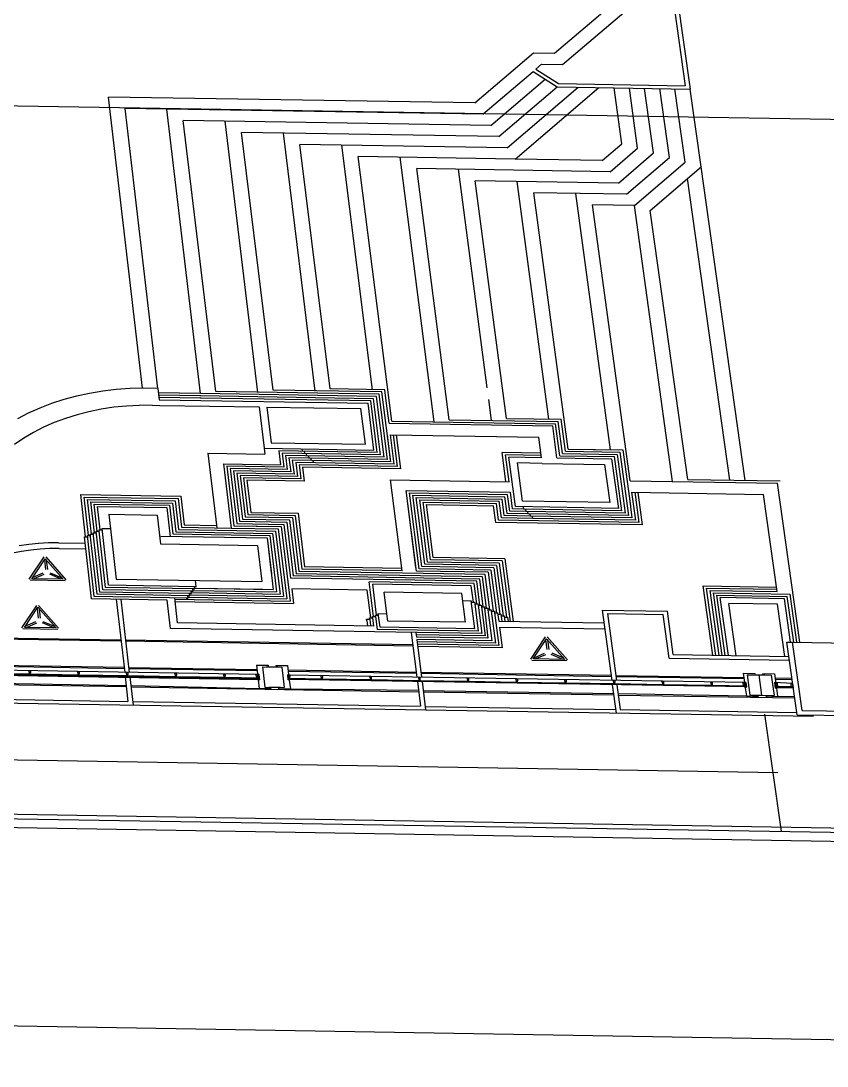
# Model space of a CAD drawing. Extents: x -68 to 264, y 51 to 115.
# Drawn here: x 102.49 to 126.6, y 52.39 to 83.66 of the extents above; entities that cross this region are included whole.
import ezdxf

# ---------------------------------------------------------------- set-up
doc = ezdxf.new("R2010")
doc.units = 0
doc.layers.get('0').update_dxf_attribs({"linetype": 'CONTINUOUS'})

msp = doc.modelspace()

# ---------------------------------------------------------------- linework, layer by layer
for p, q in [((118.446, 82.691), (120.802, 84.695)), ((118.687, 82.355), (121.327, 84.602)), ((121.952, 84.592), (122.356, 81.72)), ((122.088, 84.589), (122.506, 81.618)), ((116.062, 81.203), (117.824, 82.701)), ((117.824, 82.701), (118.446, 82.691)), ((117.888, 82.217), (118.062, 82.365)), ((118.062, 82.365), (118.687, 82.355)), ((116.303, 80.868), (117.805, 82.146)), ((117.805, 82.146), (118.53, 81.682)), ((117.888, 82.217), (118.57, 81.781)), ((116.544, 80.532), (118.167, 81.914)), ((116.786, 80.197), (118.53, 81.682)), ((117.028, 79.86), (119.153, 81.672)), ((117.27, 79.524), (119.776, 81.662)), ((118.53, 81.682), (122.506, 81.618)), ((118.57, 81.781), (122.356, 81.72)), ((120.461, 79.985), (120.231, 81.655)), ((120.935, 79.846), (120.686, 81.648)), ((121.41, 79.707), (121.141, 81.64)), ((121.884, 79.568), (121.596, 81.633)), ((122.359, 79.429), (122.051, 81.626)), ((122.834, 79.29), (122.506, 81.618)), ((106.128, 72.67), (105.114, 81.38)), ((116.062, 81.203), (105.114, 81.38)), ((98.428, 81.179), (161.552, 80.16)), ((106.587, 72.663), (105.606, 81.041)), ((116.303, 80.868), (105.606, 81.041)), ((107.866, 72.506), (106.854, 81.02)), ((108.317, 72.566), (107.347, 80.681)), ((116.544, 80.532), (107.347, 80.681)), ((109.579, 72.545), (108.596, 80.661)), ((110.03, 72.606), (109.09, 80.321)), ((116.786, 80.197), (109.09, 80.321)), ((111.292, 72.585), (110.339, 80.301)), ((111.743, 72.646), (110.835, 79.96)), ((117.028, 79.86), (110.835, 79.96)), ((113.006, 72.625), (112.085, 79.94)), ((119.873, 79.482), (120.461, 79.985)), ((120.116, 79.145), (120.935, 79.846)), ((113.583, 71.685), (112.581, 79.6)), ((117.27, 79.524), (112.581, 79.6)), ((114.847, 71.665), (113.832, 79.579)), ((119.873, 79.482), (117.27, 79.524)), ((120.36, 78.808), (121.41, 79.707)), ((120.604, 78.47), (121.884, 79.568)), ((120.837, 78.133), (122.359, 79.429)), ((115.298, 71.725), (114.329, 79.239)), ((120.116, 79.145), (114.329, 79.239)), ((116.435, 72.676), (115.58, 79.218)), ((121.312, 77.983), (122.834, 79.29)), ((124.154, 69.91), (122.834, 79.29)), ((117.013, 71.765), (116.079, 78.877)), ((120.36, 78.808), (116.079, 78.877)), ((118.277, 71.745), (117.331, 78.857)), ((123.693, 69.918), (122.429, 78.942)), ((118.855, 70.85), (117.831, 78.515)), ((120.604, 78.47), (117.831, 78.515)), ((120.121, 70.829), (119.083, 78.495)), ((120.707, 69.899), (119.584, 78.153)), ((120.837, 78.133), (119.584, 78.153)), ((121.974, 69.878), (120.837, 78.133)), ((122.439, 69.938), (121.312, 77.983)), ((104.939, 72.582), (104.542, 72.515)), ((105.344, 72.63), (104.939, 72.582)), ((105.754, 72.659), (105.344, 72.63)), ((106.169, 72.67), (105.754, 72.659)), ((106.587, 72.663), (106.169, 72.67)), ((106.587, 72.663), (106.627, 72.326)), ((113.205, 72.486), (108.317, 72.566)), ((113.289, 72.556), (110.03, 72.606)), ((113.372, 72.619), (111.743, 72.646)), ((113.552, 70.468), (113.289, 72.556)), ((113.424, 72.215), (113.372, 72.619)), ((103.774, 72.328), (103.407, 72.208)), ((104.153, 72.43), (103.774, 72.328)), ((104.542, 72.515), (104.153, 72.43)), ((107.866, 72.506), (106.603, 72.526)), ((107.872, 72.438), (106.611, 72.458)), ((107.88, 72.37), (106.619, 72.39)), ((106.627, 72.326), (112.871, 72.224)), ((113.038, 72.353), (107.841, 72.438)), ((112.955, 72.287), (107.849, 72.37)), ((113.122, 72.42), (107.866, 72.506)), ((113.148, 70.748), (112.955, 72.287)), ((113.249, 70.678), (113.038, 72.353)), ((113.35, 70.608), (113.122, 72.42)), ((113.451, 70.538), (113.205, 72.486)), ((116.562, 71.705), (116.48, 72.332)), ((103.053, 72.071), (102.712, 71.918)), ((103.407, 72.208), (103.053, 72.071)), ((104.525, 71.966), (104.169, 71.874)), ((104.891, 72.04), (104.525, 71.966)), ((105.265, 72.097), (104.891, 72.04)), ((105.646, 72.136), (105.265, 72.097)), ((106.031, 72.156), (105.646, 72.136)), ((106.421, 72.159), (106.031, 72.156)), ((106.421, 72.159), (106.646, 72.155)), ((106.646, 72.155), (109.619, 72.107)), ((109.619, 72.107), (109.769, 70.871)), ((109.85, 72.103), (109.979, 71.038)), ((109.85, 72.103), (112.661, 72.057)), ((112.795, 70.992), (112.661, 72.057)), ((113.047, 70.817), (112.871, 72.224)), ((113.499, 71.619), (113.424, 72.215)), ((102.712, 71.918), (102.387, 71.749)), ((103.489, 71.64), (103.169, 71.499)), ((103.823, 71.766), (103.489, 71.64)), ((104.169, 71.874), (103.823, 71.766)), ((113.499, 71.619), (118.395, 71.539)), ((113.583, 71.685), (118.478, 71.605)), ((115.298, 71.725), (118.561, 71.672)), ((117.013, 71.765), (118.644, 71.739)), ((118.689, 70.717), (118.561, 71.672)), ((118.772, 70.783), (118.644, 71.739)), ((102.864, 71.342), (102.575, 71.17)), ((103.169, 71.499), (102.864, 71.342)), ((118.522, 70.583), (118.395, 71.539)), ((118.605, 70.65), (118.478, 71.605)), ((102.575, 71.17), (102.303, 70.983)), ((109.979, 71.038), (112.795, 70.992)), ((113.546, 70.519), (113.45, 71.279)), ((113.552, 70.468), (113.462, 71.185)), ((113.542, 71.278), (117.979, 71.205)), ((113.653, 70.398), (113.542, 71.278)), ((113.754, 70.328), (113.634, 71.276)), ((113.855, 70.258), (113.727, 71.275)), ((118.06, 70.59), (117.979, 71.205)), ((108.081, 70.728), (109.79, 70.7)), ((108.081, 70.728), (108.347, 68.492)), ((109.769, 70.871), (109.79, 70.7)), ((109.769, 70.871), (113.047, 70.817)), ((110.204, 70.796), (110.255, 70.377)), ((113.148, 70.748), (110.204, 70.796)), ((110.305, 70.726), (110.356, 70.307)), ((113.249, 70.678), (110.305, 70.726)), ((110.892, 70.853), (110.9, 70.784)), ((110.958, 70.783), (110.967, 70.715)), ((111.024, 70.714), (111.033, 70.646)), ((116.996, 69.874), (116.881, 70.746)), ((118.042, 70.727), (116.881, 70.746)), ((117.088, 69.872), (116.983, 70.676)), ((118.051, 70.659), (116.983, 70.676)), ((118.689, 70.717), (120.323, 70.69)), ((118.772, 70.783), (120.406, 70.757)), ((118.855, 70.85), (120.489, 70.823)), ((118.855, 70.85), (120.373, 70.825)), ((120.323, 70.69), (120.561, 68.934)), ((120.406, 70.757), (120.663, 68.864)), ((120.489, 70.823), (120.717, 69.146)), ((108.546, 70.405), (110.255, 70.377)), ((108.546, 70.405), (108.775, 68.485)), ((110.406, 70.656), (110.457, 70.237)), ((113.35, 70.608), (110.406, 70.656)), ((110.506, 70.586), (110.558, 70.167)), ((113.451, 70.538), (110.506, 70.586)), ((110.607, 70.516), (110.658, 70.097)), ((113.552, 70.468), (110.607, 70.516)), ((110.708, 70.446), (110.759, 70.027)), ((113.653, 70.398), (110.708, 70.446)), ((110.809, 70.376), (110.86, 69.957)), ((113.754, 70.328), (110.809, 70.376)), ((111.09, 70.645), (111.099, 70.576)), ((111.157, 70.576), (111.165, 70.507)), ((111.223, 70.506), (111.231, 70.438)), ((118.06, 70.59), (117.084, 70.606)), ((117.278, 69.125), (117.084, 70.606)), ((118.083, 70.42), (117.338, 70.432)), ((117.487, 69.293), (117.338, 70.432)), ((118.083, 70.42), (119.948, 70.389)), ((118.522, 70.583), (120.156, 70.556)), ((118.605, 70.65), (120.239, 70.623)), ((119.948, 70.389), (120.102, 69.25)), ((120.156, 70.556), (120.357, 69.075)), ((120.459, 69.005), (120.239, 70.623)), ((110.356, 70.307), (108.646, 70.335)), ((108.646, 70.335), (108.86, 68.552)), ((110.457, 70.237), (108.747, 70.265)), ((108.747, 70.265), (108.944, 68.619)), ((110.558, 70.167), (108.848, 70.195)), ((108.848, 70.195), (109.028, 68.687)), ((110.658, 70.097), (108.948, 70.125)), ((108.948, 70.125), (109.113, 68.754)), ((110.759, 70.027), (109.049, 70.055)), ((109.049, 70.055), (109.197, 68.821)), ((113.855, 70.258), (110.909, 70.307)), ((110.909, 70.307), (110.961, 69.887)), ((110.86, 69.957), (109.15, 69.985)), ((109.15, 69.985), (109.281, 68.888)), ((110.961, 69.887), (109.25, 69.915)), ((109.25, 69.915), (109.366, 68.955)), ((113.544, 69.93), (117.088, 69.872)), ((113.888, 67.205), (113.544, 69.93)), ((120.707, 69.899), (125.112, 69.826)), ((122.439, 69.938), (125.195, 69.893)), ((125.788, 65.069), (125.112, 69.826)), ((104.282, 69.484), (107.276, 69.435)), ((104.425, 68.222), (104.282, 69.484)), ((107.276, 69.435), (107.377, 68.577)), ((114.012, 69.607), (117.13, 69.555)), ((114.317, 67.198), (114.012, 69.607)), ((114.304, 67.301), (114.012, 69.607)), ((114.113, 69.536), (117.046, 69.488)), ((114.401, 67.265), (114.113, 69.536)), ((114.214, 69.466), (116.963, 69.421)), ((114.485, 67.333), (114.214, 69.466)), ((117.028, 68.924), (116.963, 69.421)), ((117.111, 68.991), (117.046, 69.488)), ((117.195, 69.058), (117.13, 69.555)), ((120.676, 69.446), (120.765, 68.794)), ((120.753, 69.556), (124.698, 69.491)), ((120.753, 69.556), (120.866, 68.724)), ((120.846, 69.554), (120.968, 68.654)), ((120.938, 69.553), (121.07, 68.583)), ((125.109, 66.583), (124.698, 69.491)), ((104.382, 69.414), (107.192, 69.368)), ((104.512, 68.263), (104.382, 69.414)), ((104.6, 68.305), (104.482, 69.344)), ((104.482, 69.344), (107.107, 69.301)), ((104.688, 68.346), (104.582, 69.274)), ((104.582, 69.274), (107.023, 69.234)), ((104.776, 68.388), (104.683, 69.203)), ((104.683, 69.203), (106.938, 69.166)), ((104.863, 68.429), (104.783, 69.133)), ((104.783, 69.133), (106.854, 69.099)), ((106.938, 69.166), (107.039, 68.308)), ((107.023, 69.234), (107.124, 68.375)), ((107.107, 69.301), (107.208, 68.442)), ((107.192, 69.368), (107.293, 68.509)), ((114.316, 69.396), (116.879, 69.354)), ((114.569, 67.4), (114.316, 69.396)), ((114.417, 69.326), (116.795, 69.287)), ((114.653, 67.468), (114.417, 69.326)), ((114.518, 69.256), (116.712, 69.22)), ((114.737, 67.535), (114.518, 69.256)), ((114.821, 67.603), (114.619, 69.186)), ((114.619, 69.186), (116.628, 69.153)), ((116.693, 68.655), (116.628, 69.153)), ((116.777, 68.722), (116.712, 69.22)), ((116.86, 68.79), (116.795, 69.287)), ((116.944, 68.857), (116.879, 69.354)), ((120.357, 69.075), (117.278, 69.125)), ((120.102, 69.25), (117.487, 69.293)), ((117.51, 69.121), (117.519, 69.053)), ((105.122, 68.896), (105.344, 66.96)), ((105.122, 68.896), (106.569, 68.873)), ((106.569, 68.873), (106.669, 68.013)), ((106.854, 69.099), (106.956, 68.222)), ((109.197, 68.821), (110.609, 68.798)), ((109.281, 68.888), (110.694, 68.865)), ((109.366, 68.955), (110.778, 68.932)), ((110.609, 68.798), (110.806, 67.187)), ((110.694, 68.865), (110.89, 67.254)), ((110.778, 68.932), (110.975, 67.322)), ((117.72, 68.844), (116.944, 68.857)), ((117.653, 68.914), (117.028, 68.924)), ((117.586, 68.983), (117.111, 68.991)), ((117.519, 69.053), (117.195, 69.058)), ((120.459, 69.005), (117.519, 69.053)), ((117.577, 69.052), (117.586, 68.983)), ((120.561, 68.934), (117.586, 68.983)), ((117.644, 68.982), (117.653, 68.914)), ((120.663, 68.864), (117.653, 68.914)), ((117.711, 68.913), (117.72, 68.844)), ((120.765, 68.794), (117.72, 68.844)), ((117.777, 68.843), (117.787, 68.774)), ((107.293, 68.509), (108.775, 68.485)), ((107.377, 68.577), (108.338, 68.561)), ((108.775, 68.485), (110.188, 68.462)), ((108.86, 68.552), (110.272, 68.529)), ((108.86, 68.552), (110.18, 68.531)), ((108.944, 68.619), (110.357, 68.596)), ((109.028, 68.687), (110.441, 68.663)), ((109.113, 68.754), (110.525, 68.731)), ((110.272, 68.529), (110.543, 66.297)), ((110.357, 68.596), (110.553, 66.984)), ((110.441, 68.663), (110.637, 67.052)), ((110.525, 68.731), (110.721, 67.119)), ((121.07, 68.583), (116.693, 68.655)), ((120.968, 68.654), (116.777, 68.722)), ((117.787, 68.774), (116.86, 68.79)), ((120.866, 68.724), (117.787, 68.774)), ((104.395, 68.179), (104.39, 68.222)), ((104.39, 68.222), (104.483, 68.221)), ((104.6, 66.369), (104.39, 68.222)), ((104.483, 68.221), (104.478, 68.264)), ((104.478, 68.264), (104.57, 68.262)), ((104.685, 66.436), (104.478, 68.264)), ((104.57, 68.262), (104.565, 68.305)), ((104.565, 68.305), (104.658, 68.304)), ((104.77, 66.504), (104.565, 68.305)), ((104.658, 68.304), (104.653, 68.347)), ((104.653, 68.347), (104.746, 68.345)), ((104.855, 66.571), (104.653, 68.347)), ((104.746, 68.345), (104.741, 68.388)), ((104.741, 68.388), (104.834, 68.387)), ((104.94, 66.639), (104.741, 68.388)), ((104.834, 68.387), (104.829, 68.43)), ((104.829, 68.43), (104.921, 68.428)), ((105.025, 66.707), (104.834, 68.387)), ((104.921, 68.428), (104.916, 68.471)), ((104.916, 68.471), (105.171, 68.467)), ((105.11, 66.774), (104.916, 68.471)), ((106.677, 68.245), (109.851, 68.193)), ((107.039, 68.308), (109.935, 68.26)), ((107.124, 68.375), (110.019, 68.327)), ((107.208, 68.442), (110.104, 68.395)), ((109.851, 68.193), (109.978, 67.142)), ((109.851, 68.193), (109.981, 67.116)), ((109.851, 68.193), (110.037, 66.65)), ((109.935, 68.26), (110.138, 66.579)), ((110.019, 68.327), (110.24, 66.509)), ((110.104, 68.395), (110.341, 66.438)), ((110.188, 68.462), (110.442, 66.367)), ((102.723, 67.997), (102.435, 67.953)), ((103.015, 68.027), (102.723, 67.997)), ((103.312, 68.044), (103.015, 68.027)), ((103.346, 67.872), (103.064, 67.856)), ((103.612, 68.046), (103.312, 68.044)), ((103.631, 67.874), (103.346, 67.872)), ((103.612, 68.046), (104.411, 68.033)), ((103.631, 67.874), (104.431, 67.86)), ((106.669, 68.013), (109.566, 67.966)), ((109.566, 67.966), (109.695, 66.888)), ((102.511, 67.785), (102.243, 67.73)), ((102.785, 67.827), (102.511, 67.785)), ((102.739, 66.958), (103.187, 67.622)), ((103.064, 67.856), (102.785, 67.827)), ((102.814, 66.968), (103.218, 67.567)), ((103.218, 67.567), (103.757, 66.952)), ((103.237, 67.621), (103.834, 66.94)), ((116.966, 67.567), (114.821, 67.603)), ((116.966, 67.567), (117.211, 65.689)), ((103.193, 67.53), (103.225, 67.246)), ((103.251, 67.529), (103.283, 67.245)), ((113.888, 67.205), (110.89, 67.254)), ((113.879, 67.274), (110.975, 67.322)), ((116.547, 67.23), (114.401, 67.265)), ((116.631, 67.298), (114.485, 67.333)), ((116.714, 67.365), (114.569, 67.4)), ((116.798, 67.433), (114.653, 67.468)), ((116.882, 67.5), (114.737, 67.535)), ((116.631, 67.298), (116.811, 65.907)), ((116.714, 67.365), (116.91, 65.862)), ((116.798, 67.433), (117.009, 65.817)), ((116.882, 67.5), (117.118, 65.691)), ((103.813, 66.908), (102.768, 66.925)), ((103.757, 66.952), (102.814, 66.968)), ((102.839, 67.005), (103.154, 67.141)), ((102.872, 66.967), (103.187, 67.103)), ((103.699, 66.953), (103.352, 67.101)), ((103.724, 66.99), (103.377, 67.138)), ((105.344, 66.96), (109.695, 66.888)), ((107.733, 66.731), (107.711, 66.921)), ((116.127, 66.893), (110.553, 66.984)), ((116.211, 66.96), (110.637, 67.052)), ((116.295, 67.028), (110.721, 67.119)), ((116.379, 67.095), (110.806, 67.187)), ((116.463, 67.163), (114.317, 67.198)), ((116.318, 66.131), (116.211, 66.96)), ((116.417, 66.086), (116.295, 67.028)), ((116.516, 66.041), (116.379, 67.095)), ((116.463, 67.163), (116.614, 65.996)), ((116.547, 67.23), (116.713, 65.952)), ((107.645, 66.594), (104.94, 66.639)), ((107.695, 66.663), (105.025, 66.707)), ((107.733, 66.731), (105.11, 66.774)), ((107.645, 66.594), (107.637, 66.664)), ((107.637, 66.664), (107.695, 66.663)), ((107.642, 66.62), (110.138, 66.579)), ((107.695, 66.663), (107.687, 66.732)), ((107.687, 66.732), (107.733, 66.731)), ((107.692, 66.688), (110.037, 66.65)), ((107.692, 66.688), (109.724, 66.655)), ((110.591, 66.665), (110.645, 66.226)), ((112.848, 66.628), (110.591, 66.665)), ((112.951, 65.798), (112.848, 66.628)), ((116.043, 66.825), (112.909, 66.877)), ((113.039, 65.839), (112.909, 66.877)), ((115.959, 66.758), (113.011, 66.806)), ((113.126, 65.881), (113.011, 66.806)), ((116.023, 66.265), (115.959, 66.758)), ((116.121, 66.22), (116.043, 66.825)), ((116.22, 66.176), (116.127, 66.893)), ((122.895, 66.757), (125.09, 66.721)), ((123.183, 64.679), (122.895, 66.757)), ((122.997, 66.687), (125.099, 66.652)), ((123.276, 64.677), (122.997, 66.687)), ((123.1, 66.616), (125.109, 66.583)), ((123.369, 64.676), (123.1, 66.616)), ((106.865, 66.331), (104.6, 66.369)), ((107.495, 66.39), (104.685, 66.436)), ((107.545, 66.458), (104.77, 66.504)), ((107.595, 66.526), (104.855, 66.571)), ((105.343, 66.356), (105.594, 64.167)), ((105.483, 66.354), (105.733, 64.165)), ((106.964, 65.481), (106.865, 66.331)), ((107.176, 65.651), (107.089, 66.397)), ((107.094, 66.353), (110.543, 66.297)), ((107.437, 66.391), (107.495, 66.39)), ((107.495, 66.39), (107.487, 66.459)), ((107.487, 66.459), (107.545, 66.458)), ((107.492, 66.416), (110.442, 66.367)), ((107.545, 66.458), (107.537, 66.527)), ((107.537, 66.527), (107.595, 66.526)), ((107.542, 66.484), (110.341, 66.438)), ((107.595, 66.526), (107.587, 66.595)), ((107.587, 66.595), (107.645, 66.594)), ((107.592, 66.552), (110.24, 66.509)), ((115.676, 66.53), (113.353, 66.568)), ((113.435, 65.919), (113.353, 66.568)), ((115.787, 65.665), (115.676, 66.53)), ((115.704, 66.314), (115.959, 66.309)), ((116.067, 65.47), (115.959, 66.309)), ((115.959, 66.309), (115.965, 66.266)), ((123.202, 66.545), (125.491, 66.508)), ((123.462, 64.674), (123.202, 66.545)), ((123.305, 66.475), (125.407, 66.44)), ((123.555, 64.673), (123.305, 66.475)), ((125.324, 66.372), (123.407, 66.404)), ((123.648, 64.671), (123.407, 66.404)), ((125.508, 65.074), (125.324, 66.372)), ((125.601, 65.072), (125.407, 66.44)), ((125.695, 65.07), (125.491, 66.508)), ((102.521, 65.503), (102.97, 66.169)), ((102.596, 65.512), (103.001, 66.115)), ((102.976, 66.077), (103.007, 65.792)), ((103.001, 66.115), (103.541, 65.497)), ((103.02, 66.168), (103.618, 65.485)), ((103.034, 66.077), (103.066, 65.791)), ((107.102, 66.284), (110.645, 66.226)), ((115.965, 66.266), (116.058, 66.265)), ((116.058, 66.265), (116.063, 66.221)), ((116.063, 66.221), (116.169, 65.399)), ((116.063, 66.221), (116.156, 66.22)), ((116.156, 66.22), (116.162, 66.177)), ((116.162, 66.177), (116.271, 65.328)), ((116.162, 66.177), (116.255, 66.175)), ((116.255, 66.175), (116.26, 66.132)), ((116.26, 66.132), (116.373, 65.257)), ((116.26, 66.132), (116.353, 66.13)), ((116.353, 66.13), (116.359, 66.087)), ((116.359, 66.087), (116.457, 65.187)), ((116.359, 66.087), (116.452, 66.085)), ((116.452, 66.085), (116.457, 66.042)), ((116.457, 66.042), (116.55, 66.041)), ((116.457, 66.042), (116.578, 65.115)), ((116.55, 66.041), (116.556, 65.997)), ((116.556, 65.997), (116.649, 65.996)), ((116.556, 65.997), (116.68, 65.044)), ((116.649, 65.996), (116.655, 65.953)), ((119.876, 66.031), (120.158, 63.927)), ((119.876, 66.031), (121.823, 65.999)), ((122.001, 64.698), (121.823, 65.999)), ((125.116, 66.203), (123.664, 66.227)), ((123.881, 64.667), (123.664, 66.227)), ((125.337, 64.643), (125.116, 66.203)), ((102.62, 65.549), (102.936, 65.687)), ((103.508, 65.535), (103.16, 65.683)), ((112.834, 65.713), (112.829, 65.756)), ((112.829, 65.756), (112.922, 65.755)), ((112.834, 65.713), (112.853, 65.557)), ((112.922, 65.755), (112.916, 65.798)), ((112.916, 65.798), (113.009, 65.797)), ((112.922, 65.755), (112.946, 65.556)), ((113.009, 65.797), (113.004, 65.84)), ((113.004, 65.84), (113.097, 65.838)), ((113.009, 65.797), (113.039, 65.554)), ((113.097, 65.838), (113.091, 65.882)), ((113.091, 65.882), (113.184, 65.88)), ((113.097, 65.838), (113.145, 65.449)), ((113.184, 65.88), (113.179, 65.924)), ((113.23, 65.517), (113.179, 65.924)), ((113.179, 65.924), (113.435, 65.919)), ((113.462, 65.703), (113.435, 65.919)), ((115.787, 65.665), (113.462, 65.703)), ((116.655, 65.953), (116.748, 65.951)), ((116.655, 65.953), (116.782, 64.973)), ((116.748, 65.951), (116.753, 65.908)), ((116.748, 65.951), (116.781, 65.696)), ((116.753, 65.908), (116.846, 65.906)), ((116.781, 65.696), (119.928, 65.645)), ((116.846, 65.906), (116.852, 65.863)), ((116.846, 65.906), (116.874, 65.695)), ((116.852, 65.863), (116.945, 65.861)), ((116.945, 65.861), (116.95, 65.818)), ((116.945, 65.861), (116.967, 65.693)), ((116.95, 65.818), (117.043, 65.817)), ((117.043, 65.817), (117.06, 65.692)), ((120.029, 65.925), (120.298, 63.924)), ((120.029, 65.925), (121.698, 65.897)), ((121.876, 64.596), (121.698, 65.897)), ((86.323, 65.46), (105.482, 65.144)), ((86.326, 65.425), (105.486, 65.109)), ((103.596, 65.453), (102.55, 65.47)), ((103.541, 65.497), (102.596, 65.512)), ((102.654, 65.511), (102.97, 65.649)), ((103.483, 65.498), (103.136, 65.646)), ((113.061, 65.381), (106.964, 65.481)), ((113.039, 65.554), (107.176, 65.651)), ((116.271, 65.328), (113.061, 65.381)), ((116.169, 65.399), (113.145, 65.449)), ((116.067, 65.47), (113.23, 65.517)), ((114.162, 65.363), (114.331, 64.023)), ((114.302, 65.36), (114.319, 65.222)), ((116.804, 65.523), (119.951, 65.471)), ((116.804, 65.523), (116.885, 64.902)), ((105.621, 65.142), (114.208, 65)), ((105.625, 65.107), (114.212, 64.965)), ((116.373, 65.257), (114.31, 65.291)), ((116.457, 65.187), (114.319, 65.222)), ((114.328, 65.152), (114.471, 64.02)), ((116.578, 65.115), (114.328, 65.152)), ((116.68, 65.044), (114.337, 65.083)), ((117.739, 64.56), (118.174, 65.228)), ((117.813, 64.57), (118.206, 65.174)), ((118.182, 65.137), (118.22, 64.851)), ((118.206, 65.174), (118.76, 64.554)), ((118.224, 65.227), (118.838, 64.542)), ((118.24, 65.136), (118.278, 64.85)), ((125.7, 62.9), (125.392, 65.075)), ((125.392, 65.075), (125.567, 65.073)), ((125.856, 63.028), (125.567, 65.073)), ((125.567, 65.073), (129.454, 65.008)), ((116.782, 64.973), (114.346, 65.014)), ((116.885, 64.902), (114.354, 64.944)), ((117.837, 64.607), (118.151, 64.745)), ((118.726, 64.592), (118.375, 64.741)), ((105.577, 64.311), (95.925, 64.47)), ((105.581, 64.276), (95.929, 64.435)), ((118.817, 64.51), (117.769, 64.527)), ((118.76, 64.554), (117.813, 64.57)), ((117.871, 64.569), (118.185, 64.707)), ((118.702, 64.555), (118.351, 64.704)), ((121.876, 64.596), (125.468, 64.537)), ((122.001, 64.698), (125.453, 64.641)), ((109.603, 64.101), (95.903, 64.327)), ((109.621, 63.949), (95.918, 64.175)), ((109.607, 63.971), (95.953, 64.196)), ((102.74, 64.11), (101.331, 64.133)), ((102.766, 64.084), (102.728, 64.214)), ((102.728, 64.214), (102.775, 64.214)), ((102.775, 64.214), (102.766, 64.084)), ((104.196, 64.086), (102.787, 64.109)), ((104.222, 64.06), (104.184, 64.19)), ((104.184, 64.19), (104.231, 64.19)), ((104.231, 64.19), (104.222, 64.06)), ((105.678, 64.035), (105.64, 64.166)), ((105.64, 64.166), (105.687, 64.166)), ((105.687, 64.166), (105.678, 64.035)), ((109.549, 64.245), (105.717, 64.308)), ((109.553, 64.21), (105.721, 64.273)), ((107.135, 64.011), (107.096, 64.142)), ((107.096, 64.142), (107.143, 64.141)), ((107.143, 64.141), (107.135, 64.011)), ((108.591, 63.987), (108.552, 64.118)), ((108.552, 64.118), (108.599, 64.117)), ((108.599, 64.117), (108.591, 63.987)), ((109.519, 64.102), (109.563, 64.123)), ((109.532, 64.384), (109.881, 64.378)), ((109.532, 64.384), (109.563, 64.123)), ((109.563, 64.123), (109.555, 63.997)), ((109.563, 64.123), (109.603, 64.101)), ((109.584, 63.949), (109.563, 64.123)), ((109.712, 64.338), (110.294, 64.328)), ((109.712, 64.338), (109.785, 63.729)), ((109.828, 64.336), (110.178, 64.33)), ((109.881, 64.378), (109.887, 64.335)), ((110.114, 64.374), (110.464, 64.369)), ((110.114, 64.374), (110.12, 64.331)), ((110.294, 64.328), (110.368, 63.719)), ((110.495, 64.108), (110.461, 64.087)), ((110.464, 64.369), (110.495, 64.108)), ((114.313, 64.166), (110.481, 64.23)), ((114.318, 64.132), (110.485, 64.195)), ((110.545, 64.085), (110.495, 64.108)), ((110.495, 64.108), (110.534, 63.981)), ((110.516, 63.934), (110.495, 64.108)), ((120.139, 64.07), (114.453, 64.164)), ((120.144, 64.035), (114.457, 64.129)), ((124.094, 64.144), (124.133, 63.861)), ((124.094, 64.144), (124.443, 64.138)), ((124.443, 64.138), (124.449, 64.094)), ((124.676, 64.134), (125.026, 64.128)), ((124.676, 64.134), (124.683, 64.091)), ((125.026, 64.128), (125.066, 63.845)), ((86.447, 64.058), (105.642, 63.741)), ((95.979, 63.935), (105.638, 63.776)), ((105.652, 64.062), (104.243, 64.085)), ((105.609, 64.037), (105.693, 63.296)), ((107.108, 64.038), (105.699, 64.061)), ((105.748, 64.034), (105.845, 63.189)), ((108.565, 64.014), (107.155, 64.037)), ((109.555, 63.997), (108.611, 64.013)), ((109.555, 63.997), (109.519, 64.102)), ((109.607, 63.971), (109.584, 63.949)), ((109.584, 63.949), (109.615, 63.688)), ((109.584, 63.949), (109.621, 63.949)), ((109.603, 64.101), (109.607, 63.971)), ((109.603, 64.101), (109.621, 63.949)), ((124.17, 63.86), (110.461, 64.087)), ((110.461, 64.087), (110.477, 63.956)), ((124.188, 63.73), (110.477, 63.956)), ((110.516, 63.934), (110.477, 63.956)), ((110.516, 63.934), (110.548, 63.673)), ((110.534, 63.981), (110.545, 64.085)), ((111.478, 63.966), (110.534, 63.981)), ((111.504, 63.939), (111.465, 64.07)), ((111.465, 64.07), (111.512, 64.069)), ((111.512, 64.069), (111.504, 63.939)), ((112.934, 63.942), (111.524, 63.965)), ((112.961, 63.915), (112.921, 64.046)), ((112.921, 64.046), (112.968, 64.045)), ((112.968, 64.045), (112.961, 63.915)), ((114.391, 63.918), (112.981, 63.941)), ((114.348, 63.892), (114.441, 63.152)), ((114.418, 63.891), (114.378, 64.022)), ((114.378, 64.022), (114.425, 64.021)), ((114.425, 64.021), (114.418, 63.891)), ((115.848, 63.894), (114.438, 63.917)), ((114.488, 63.89), (114.594, 63.045)), ((115.875, 63.867), (115.835, 63.998)), ((115.835, 63.998), (115.881, 63.997)), ((115.881, 63.997), (115.875, 63.867)), ((117.305, 63.869), (115.895, 63.893)), ((117.332, 63.843), (117.291, 63.974)), ((117.291, 63.974), (117.338, 63.973)), ((117.338, 63.973), (117.332, 63.843)), ((118.762, 63.845), (117.351, 63.869)), ((118.789, 63.819), (118.748, 63.95)), ((118.748, 63.95), (118.795, 63.949)), ((118.795, 63.949), (118.789, 63.819)), ((120.219, 63.821), (118.808, 63.845)), ((120.176, 63.796), (120.289, 62.951)), ((120.246, 63.795), (120.205, 63.926)), ((120.205, 63.926), (120.252, 63.925)), ((120.252, 63.925), (120.246, 63.795)), ((121.676, 63.797), (120.266, 63.821)), ((124.113, 64.004), (120.279, 64.068)), ((124.118, 63.97), (120.284, 64.033)), ((120.316, 63.794), (120.415, 63.053)), ((121.703, 63.771), (121.662, 63.902)), ((121.662, 63.902), (121.709, 63.901)), ((121.709, 63.901), (121.703, 63.771)), ((123.133, 63.773), (121.723, 63.796)), ((123.16, 63.747), (123.119, 63.878)), ((123.119, 63.878), (123.166, 63.877)), ((123.166, 63.877), (123.16, 63.747)), ((124.101, 63.757), (124.087, 63.862)), ((124.087, 63.862), (124.133, 63.861)), ((124.133, 63.861), (124.148, 63.756)), ((124.133, 63.861), (124.17, 63.86)), ((124.154, 63.709), (124.133, 63.861)), ((124.17, 63.86), (124.188, 63.73)), ((124.205, 64.098), (124.554, 64.093)), ((124.205, 64.098), (124.29, 63.489)), ((124.391, 64.095), (124.741, 64.09)), ((124.554, 64.093), (124.927, 64.087)), ((124.554, 64.093), (124.64, 63.483)), ((124.927, 64.087), (125.013, 63.477)), ((125.066, 63.845), (125.026, 63.868)), ((125.026, 63.868), (125.051, 63.694)), ((125.567, 63.837), (125.026, 63.868)), ((125.547, 63.981), (125.046, 63.989)), ((125.552, 63.946), (125.051, 63.954)), ((125.066, 63.845), (125.059, 63.715)), ((125.113, 63.845), (125.066, 63.845)), ((125.066, 63.845), (125.081, 63.741)), ((125.087, 63.693), (125.066, 63.845)), ((125.127, 63.74), (125.113, 63.845)), ((125.539, 63.707), (125.521, 63.838)), ((125.521, 63.838), (125.567, 63.837)), ((125.567, 63.837), (125.586, 63.707)), ((86.486, 63.614), (105.693, 63.296)), ((86.495, 63.509), (126.196, 62.853)), ((105.778, 63.773), (109.615, 63.688)), ((105.783, 63.73), (114.386, 63.588)), ((109.615, 63.688), (109.965, 63.682)), ((109.785, 63.729), (110.368, 63.719)), ((109.902, 63.727), (110.251, 63.721)), ((109.96, 63.726), (109.965, 63.682)), ((110.193, 63.722), (110.198, 63.678)), ((110.198, 63.678), (110.548, 63.673)), ((110.548, 63.673), (114.381, 63.631)), ((114.521, 63.629), (120.211, 63.535)), ((114.526, 63.585), (120.217, 63.491)), ((120.351, 63.532), (124.188, 63.469)), ((120.357, 63.489), (125.629, 63.402)), ((124.148, 63.756), (123.18, 63.772)), ((124.148, 63.756), (124.101, 63.757)), ((124.154, 63.709), (124.188, 63.73)), ((124.154, 63.709), (124.188, 63.469)), ((124.29, 63.489), (124.64, 63.483)), ((124.476, 63.486), (124.826, 63.48)), ((124.535, 63.485), (124.541, 63.441)), ((124.64, 63.483), (125.013, 63.477)), ((124.768, 63.481), (124.774, 63.438)), ((125.586, 63.707), (125.051, 63.694)), ((125.087, 63.693), (125.051, 63.694)), ((125.586, 63.707), (125.059, 63.715)), ((125.059, 63.715), (125.087, 63.693)), ((125.582, 63.733), (125.081, 63.741)), ((125.081, 63.741), (125.127, 63.74)), ((125.087, 63.693), (125.121, 63.454)), ((125.535, 63.734), (125.582, 63.733)), ((125.586, 63.707), (125.539, 63.707)), ((105.833, 63.294), (114.441, 63.152)), ((124.188, 63.469), (124.541, 63.441)), ((124.774, 63.438), (125.121, 63.454)), ((125.121, 63.454), (125.623, 63.445)), ((114.581, 63.149), (120.275, 63.055)), ((120.415, 63.053), (125.691, 62.966)), ((124.731, 62.916), (125.223, 59.409)), ((125.7, 62.9), (138.451, 62.689)), ((125.856, 63.028), (138.255, 62.823)), ((125.129, 61.164), (86.646, 61.802)), ((86.789, 60.18), (160.696, 58.952)), ((86.8, 60.048), (160.72, 58.82)), ((86.824, 59.784), (160.77, 58.555)), ((87.348, 53.84), (174.03, 52.388))]:
    msp.add_line(p, q)

doc.saveas('drawing.dxf')
